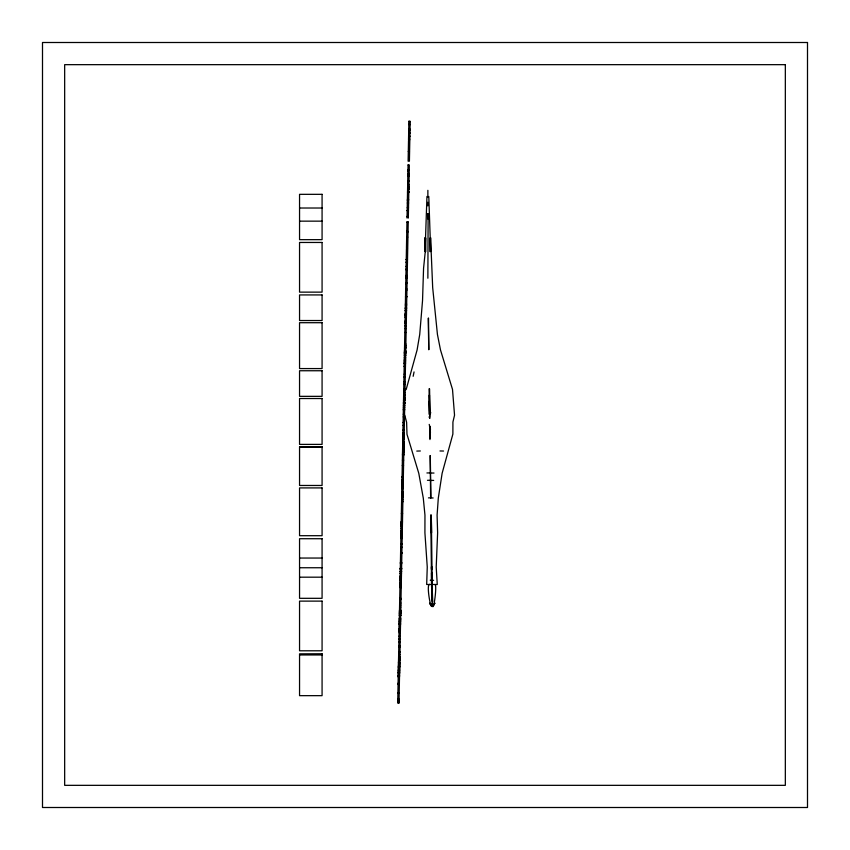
<?xml version="1.0" encoding="UTF-8"?>
<svg xmlns="http://www.w3.org/2000/svg" width="850" height="850" viewBox="0 0 850 850"><rect width="100%" height="100%" fill="white"/><g stroke="black" fill="none" stroke-linecap="round" stroke-linejoin="round"><path stroke-width="1.27" d="M425.064 251.451L426.955 196.456M429.505 395.207L429.558 411.294M430.419 251.558L430.589 237.681L432.682 287.651L437.431 334.422L440.491 349.945L452.508 389.417L454.538 415.204L452.922 422.036L452.88 434.084L442.127 473.28L438.303 498.132L437.091 515.153L437.623 532.865L436.209 567.088L437.261 584.534L433.256 584.46M432.087 604.764L432.034 602.979C432.14 617.387 425.276 582.239 429.973 584.396M424.979 251.345L425.159 237.681L425.319 251.122L423.566 268.239L422.535 300.571L419.73 334.422L417.095 349.977L406.141 389.608M431.917 598.347L431.768 593.077L431.662 601.386M405.354 305.033L404.037 374L405.312 374.021L406.64 305.065M405.896 277.142L406.045 269.609L407.32 269.631L407.171 277.164M406.247 259.006L406.449 248.434M406.661 237.299L406.459 247.839L407.734 247.86L407.936 237.331M406.789 230.807L406.959 221.893L408.234 221.935L408.064 230.828M407.033 218.057L407.171 210.524L408.457 210.556L408.308 218.078M407.936 170.839L407.734 181.379L409.02 181.401L409.222 170.861L407.936 170.946M408.319 151.002L408.521 140.441M399.001 702.939L405.312 374.319L404.026 374.287L397.715 702.918L399.001 702.886M407.522 259.027L407.724 248.455M409.594 151.034L409.806 140.462M429.994 251.653L429.919 238.106M427.869 278.226L428.134 213.679M413.164 376.306L414.056 371.928M430.674 481.004L430.822 480.399L433.67 480.409M431.311 515.026L432.395 598.889M429.643 414.928L430.748 412.771L429.856 411.049M429.059 417.233L430.036 415.406M432.129 606.518L432.034 602.979M416.787 451.084L420.346 450.978M426.923 472.961L430.196 472.897M427.454 480.324L430.302 480.271L430.44 480.877M428.453 497.877L430.536 497.834M430.228 580.21L431.502 580.178M299.551 208.016L322.076 208.016M299.551 221.149L322.076 221.149M299.551 447.344L322.076 447.344M299.551 558.046L322.076 558.046M299.551 567.747L322.076 567.747M299.551 577.182L322.076 577.182M299.551 654.957L322.076 654.957M430.727 473.025L433.999 473.046M431.056 497.962L433.139 497.973M432.331 580.306L433.606 580.316M430.206 584.588L426.679 584.471L427.252 567.014L424.915 532.822L424.957 515.111L423.289 498.1L418.784 473.312L406.98 434.276L406.608 422.227L404.802 415.416M439.981 450.967L443.541 451.031M408.882 121.444L410.168 121.476M408.882 121.646L410.157 121.677M408.829 124.344L410.114 124.376M410.104 124.493L408.829 124.514L410.104 124.621M408.744 129.03L410.019 129.051M408.712 130.709L409.987 130.73M408.659 132.982L409.944 133.014M408.659 133.11L409.944 133.142M408.606 135.904L409.891 135.926M408.595 136.553L409.881 136.574M408.595 136.627L409.87 136.648M408.542 139.156L409.828 139.177M407.957 169.851L409.233 169.873M407.883 173.432L409.169 173.464M407.873 174.229L409.147 174.25M407.862 174.569L409.147 174.579M407.83 176.237L409.116 176.216M407.83 176.396L409.116 176.322M407.745 180.806L409.031 180.837M407.681 184.365L408.956 184.386M407.649 185.959L408.924 185.98M407.639 186.246L408.924 186.267M407.628 186.617L408.914 186.639M407.618 187.701L408.892 187.733M407.607 188.179L408.882 188.201M407.596 188.774L408.871 188.796M407.586 189.083L408.871 189.029M407.575 189.433L408.861 189.454M407.533 191.707L408.818 191.728M407.533 191.845L408.818 191.866M407.522 192.164L408.808 192.185M407.522 192.366L408.808 192.387M407.384 199.431L408.669 199.463M407.32 203.023L408.595 203.044M407.224 207.729L408.51 207.761M407.171 210.758L408.446 210.789M407.065 216.336L408.34 216.367M407.054 216.888L408.329 216.909M406.948 222.148L408.234 222.169M406.948 222.392L408.223 222.413M406.767 231.912L408.043 231.933M406.236 259.643L407.511 259.664M406.183 261.97L407.469 262.002M406.172 262.427L407.458 262.448M406.109 266.22L407.384 266.241M406.098 266.624L407.373 266.645M406.056 268.983L407.331 269.004M406.034 269.843L407.32 269.864M405.928 275.421L407.214 275.442M405.918 275.974L407.203 275.995M405.875 278.226L407.15 278.258M405.79 282.636L407.076 282.657M405.673 288.915L406.948 288.936M405.641 290.158L406.927 290.179M405.524 296.469L406.81 296.491M405.524 296.671L406.799 296.692M405.514 297.022L406.799 297.054M405.376 304.045L406.661 304.077M405.354 305.15L406.64 305.171M405.312 307.636L406.587 307.658M405.291 308.422L406.576 308.454M405.291 308.763L406.566 308.784M405.259 310.431L406.534 310.409M405.248 310.59L406.534 310.516M405.184 313.937L406.47 313.969M405.184 314.075L406.47 314.096M405.184 314.277L406.459 314.298M405.174 314.627L406.459 314.659M405.174 314.744L406.449 314.776M405.163 315.01L406.449 315.031M405.152 315.573L406.438 315.594M405.131 316.976L406.406 316.997M406.406 317.114L405.131 317.146L406.406 317.241M405.046 321.151L406.332 321.257M405.046 321.289L406.332 321.406M405.036 321.651L406.321 321.672M405.025 322.182L406.311 322.214M405.014 322.83L406.3 322.851M405.004 323.329L406.289 323.351M404.961 325.614L406.247 325.635M404.961 325.741L406.247 325.763M404.908 328.536L406.194 328.557M404.834 332.467L406.109 332.499M404.611 344.069L405.896 344.016M404.589 345.174L405.864 345.228M404.568 345.993L405.854 345.993M404.568 346.152L405.854 346.173M404.547 347.512L405.822 347.544M404.536 347.661L405.822 347.682M404.526 348.383L405.811 348.415M404.483 350.721L405.758 350.752M404.473 350.965L405.758 350.986M404.462 351.549L405.748 351.571M404.462 351.985L405.737 352.006M404.451 352.112L405.737 352.134M404.451 352.314L405.737 352.346M404.441 352.676L405.726 352.697L404.441 352.793M404.441 353.079L405.716 353.101M404.43 353.632L405.705 353.653M404.419 353.802L405.705 353.823M404.398 355.013L405.684 355.045M404.398 355.13L405.673 355.204M404.398 355.257L405.673 355.289M404.356 357.563L405.631 357.595M404.345 358.073L405.62 358.105M404.313 359.688L405.588 359.72M404.303 360.23L405.578 360.251M404.292 360.868L405.567 360.889M404.281 361.367L405.556 361.399M404.26 362.472L405.535 362.504M404.249 363.014L405.524 363.035M404.239 363.651L405.514 363.598M404.228 363.779L405.514 363.8M404.186 366.063L405.471 366.084M404.175 366.573L405.461 366.594M403.973 376.986L405.259 377.017M403.888 381.703L405.163 381.735M403.835 384.338L405.121 384.359M403.835 384.466L405.121 384.487M403.739 389.247L405.025 389.268M403.739 389.64L405.014 389.661M403.729 390.065L405.004 390.033M403.729 390.15L405.004 390.171M403.686 392.062L404.972 392.084M403.676 392.658L404.961 392.679M403.676 392.944L404.951 392.976M403.644 394.559L404.919 394.591M403.633 395.144L404.908 395.165M403.612 395.834L404.897 395.856M403.591 397.237L404.866 397.258M403.58 397.524L404.866 397.556M403.58 397.896L404.855 397.917M403.569 398.161L404.855 398.193M403.559 398.608L404.844 398.639M403.559 398.99L404.834 399.011M403.548 399.457L404.823 399.479M403.538 400.053L404.812 400.084M403.527 400.361L404.812 400.318M403.527 400.711L404.802 400.743M403.495 402.411L404.77 402.433M403.484 402.804L404.759 402.836M403.474 402.985L404.759 403.017M403.474 403.155L404.759 403.176M403.474 403.389L404.749 403.41M403.442 405.174L404.717 405.195M403.431 405.365L404.717 405.386M403.399 407.033L404.685 407.054M403.399 407.256L404.674 407.277M403.368 408.967L404.642 409.073M403.357 409.519L404.632 409.572M403.346 410.029L404.621 410.061M403.261 414.205L404.547 414.237M403.208 416.904L404.494 416.936M403.102 422.354L404.388 422.376M403.102 422.641L404.388 422.663M403.049 425.34L404.334 425.361M402.964 430.058L404.239 430.079M402.911 432.682L404.186 432.703M402.9 432.873L404.186 432.905M402.9 433.075L404.186 433.096M402.9 433.383L404.175 433.404M402.889 433.606L404.175 433.627M402.879 434.169L404.164 434.201M402.879 434.339L404.154 434.361M402.868 434.977L404.143 435.083M402.847 435.784L404.132 435.689M402.836 436.656L404.111 436.688M402.815 437.453L404.101 437.474M402.815 437.58L404.101 437.612M402.815 437.782L404.09 437.814M402.804 438.271L404.079 438.303M402.794 438.579L404.079 438.611M402.794 438.919L404.069 438.94M402.783 439.227L404.058 439.333M402.783 439.429L404.058 439.439M402.772 439.62L404.058 439.546M402.73 441.83L404.016 441.851M402.719 442.521L404.005 442.542M402.709 443.158L403.984 443.19M402.698 443.668L403.984 443.7M402.698 443.828L403.973 443.859M402.688 444.029L403.973 444.061M402.688 444.359L403.962 444.391M402.656 445.761L403.941 445.783M402.656 446.08L403.931 446.101M402.645 446.282L403.931 446.314M402.634 446.717L403.92 446.739M402.624 447.355L403.909 447.376M402.613 448.078L403.899 448.099M402.603 448.609L403.888 448.672M403.877 448.8L402.603 448.885L403.877 449.044M402.592 449.236L403.867 449.257M402.592 449.395L403.867 449.427M402.581 449.608L403.867 449.629M402.581 449.979L403.856 450.001M402.571 450.415L403.846 450.436M402.56 450.691L403.846 450.723M402.549 451.169L403.835 451.191M402.539 451.764L403.824 451.786M402.539 452.009L403.814 452.094M402.528 452.338L403.814 452.444M402.507 453.358L403.793 453.379M402.496 453.953L403.782 453.974M402.486 454.591L403.771 454.718M402.486 454.814L403.761 454.835M402.475 455.09L403.761 455.122M402.379 460.147L403.665 460.169M402.273 465.587L403.559 465.619M402.061 476.584L403.346 476.606M402.05 477.371L403.336 477.392M402.05 477.466L403.325 477.519M402.039 477.711L403.325 477.615M401.997 480.059L403.283 479.963M401.997 480.186L403.283 480.133M401.965 481.929L403.24 481.95M401.954 482.46L403.229 482.481M401.944 483.023L403.219 483.076M401.933 483.597L403.208 483.618M401.912 484.617L403.197 484.638M401.901 485.148L403.187 485.169M401.891 485.509L403.176 485.531M401.891 485.711L403.176 485.637M401.891 485.839L403.166 485.86M401.88 486.072L403.166 486.094M401.88 486.189L403.166 486.211M401.88 486.306L403.155 486.328M401.869 486.636L403.155 486.668M401.848 488.166L403.123 488.197M403.123 488.336L401.837 488.378L403.123 488.495M401.837 488.654L403.112 488.644M401.784 491.481L403.059 491.502M401.763 492.416L403.038 492.437M401.752 492.883L403.038 492.841M401.752 493.085L403.027 493.117M401.742 493.446L403.027 493.478M401.742 493.627L403.017 493.648M401.731 493.967L403.017 493.988M401.731 494.264L403.006 494.286M401.721 494.764L402.996 494.785M402.996 495.114L401.71 495.104L402.985 495.199M401.71 495.369L402.985 495.401M401.678 496.772L402.964 496.751M401.678 496.921L402.953 497.08M401.668 497.176L402.953 497.197M401.636 498.971L402.921 498.993M401.614 499.97L402.9 499.991M401.593 501.341L402.868 501.362M401.582 501.904L402.858 501.936M401.359 513.602L402.634 513.623M401.2 521.666L402.475 521.815M401.2 521.911L402.475 521.932M401.189 522.495L402.464 522.516M401.168 523.186L402.454 523.196M401.168 523.43L402.443 523.451M401.168 523.536L402.443 523.558M401.158 523.664L402.443 523.642M401.158 524.067L402.433 524.089M401.147 524.153L402.433 524.184M401.136 524.918L402.422 524.971M401.126 525.289L402.411 525.332M401.126 525.651L402.401 525.704M401.126 525.736L402.401 525.842M401.115 526.161L402.39 526.182M402.379 526.936L401.094 526.957L402.379 527.064M401.072 528.434L402.348 528.594M401.041 530.23L402.316 530.262M401.019 530.814L402.305 530.836M401.009 531.356L402.294 531.335M401.009 531.526L402.294 531.558M400.998 532.089L402.284 532.026M400.966 533.609L402.252 533.63M400.956 534.608L402.231 534.629M400.934 535.298L402.22 535.319M400.924 535.957L402.209 535.967M400.924 536.191L402.199 536.212M400.913 536.435L402.199 536.456M400.913 536.626L402.199 536.658M400.881 538.252L402.167 538.241M400.881 538.486L402.156 538.517M400.775 543.788L402.061 543.819M400.764 544.117L402.05 544.085M400.764 544.319L402.05 544.34M400.711 547.049L401.997 547.081M400.701 547.559L401.986 547.591M400.605 552.5L401.891 552.521M400.594 552.957L401.88 552.989M400.594 553.191L401.88 553.212M400.414 562.53L401.699 562.551M400.414 562.721L401.689 562.742M400.403 563.189L401.689 563.21M400.392 563.699L401.678 563.72M400.308 568.193L401.593 568.119M400.308 568.331L401.582 568.352M401.582 568.554L400.297 568.533L401.582 568.65M400.297 568.884L401.572 568.916L400.286 569.096M400.286 569.319L401.561 569.341M400.244 571.232L401.529 571.253M400.244 571.402L401.529 571.37M400.244 571.476L401.529 571.497M400.244 571.646L401.519 571.678M400.233 572.093L401.508 572.124M400.201 573.463L401.487 573.484M400.201 573.686L401.487 573.718M400.159 575.896L401.434 576.045M400.148 576.289L401.434 576.321M400.148 576.438L401.434 576.491M400.138 577.118L401.413 577.278M400.127 577.458L401.413 577.479M400.127 577.756L401.402 577.777M400.116 577.926L401.402 577.83M400.106 578.659L401.391 578.68M400.106 578.85L401.381 578.871M400.095 579.349L401.37 579.371M400.095 579.477L401.37 579.498M400.084 579.679L401.37 579.711M400.084 580.04L401.359 580.061M400.074 580.157L401.359 580.284M400.074 580.316L401.349 580.423M400.063 580.667L401.349 580.688M400.042 582.154L401.317 582.176M400.031 582.378L401.317 582.409M400.031 582.548L401.317 582.526M400.031 582.686L401.306 582.654M400.021 583.026L401.306 583.047M400.021 583.217L401.296 583.174M400.01 583.376L401.296 583.398M400.01 583.653L401.296 583.674M400.01 583.886L401.285 583.907M399.989 584.832L401.264 584.853M399.978 585.363L401.253 585.384M399.967 585.703L401.253 585.735M399.967 585.969L401.243 586.001M399.957 586.213L401.243 586.181M399.946 587.053L401.221 587.084M399.936 587.594L401.211 587.616M399.734 598.273L401.009 598.304M399.712 598.921L400.998 598.942M399.712 599.409L400.987 599.431M399.638 603.032L400.924 603.054M399.596 605.094L400.881 605.115M399.564 607.102L400.839 607.123M399.5 610.066L400.786 610.088M399.489 610.513L400.775 610.534M399.489 610.714L400.775 610.746M399.479 611.065L400.764 611.012M399.479 611.192L400.764 611.214M399.479 611.416L400.754 611.437M399.468 611.596L400.754 611.617M399.468 612.085L400.743 612.117M399.457 612.244L400.743 612.276M399.457 612.361L400.743 612.383M399.457 612.553L400.733 612.574M399.447 613.116L400.722 613.137M399.436 613.349L400.722 613.371M399.436 613.498L400.722 613.445M399.436 613.689L400.711 613.711M399.426 614.327L400.701 614.348M399.415 614.837L400.69 614.858M399.404 615.028L400.69 615.049M400.679 615.326L399.404 615.304L400.679 615.442M399.394 615.506L400.679 615.538M399.351 618.088L400.626 618.12M399.341 618.63L400.616 618.651M399.33 618.853L400.616 618.874M400.605 619.214L399.33 619.193L400.605 619.257M399.319 619.767L400.594 619.947M399.309 620.171L400.594 620.192M399.298 620.489L400.584 620.521M399.288 621.169L400.573 621.212M399.288 621.424L400.562 621.446M399.277 621.679L400.562 621.69M399.266 622.466L400.541 622.497M399.256 622.795L400.541 622.838M399.245 623.39L400.531 623.433M399.245 623.645L400.52 623.666M400.52 623.911L399.234 623.889L400.52 624.028M399.234 624.219L400.509 624.24M400.509 624.452L399.224 624.474L400.499 624.654M399.213 625.218L400.488 625.239M399.181 626.822L400.467 626.843M399.149 628.235L400.435 628.256M399.139 629.053L400.424 629.074L399.139 629.138M399.128 629.616L400.403 629.638M399.128 629.808L400.403 629.839M399.118 629.967L400.403 629.988M399.118 630.073L400.403 630.105M399.118 630.371L400.392 630.392M399.107 630.647L400.392 630.679M399.107 630.87L400.382 630.912M399.096 631.221L400.382 631.253M399.064 632.751L400.35 632.772M399.001 636.119L400.286 636.14M398.947 639.03L400.233 638.924M398.894 641.824L400.169 641.846M398.82 645.756L400.095 645.787M398.809 646.404L400.084 646.425M398.799 646.914L400.074 646.935M398.703 651.844L399.978 651.876M398.692 652.141L399.978 652.162M398.65 654.245L399.936 654.277M398.65 654.415L399.936 654.447L398.65 654.489M398.639 654.84L399.925 654.861M398.608 656.434L399.893 656.455M398.608 656.721L399.893 656.742M398.597 657.093L399.882 657.114M398.597 657.358L399.872 657.39M398.586 657.773L399.872 657.794M398.586 657.9L399.861 657.921M398.576 658.176L399.861 658.208M398.576 658.357L399.861 658.378M398.576 658.537L399.851 658.676M399.851 658.846L398.565 658.824L399.84 659.048M398.554 659.249L399.84 659.377M398.554 659.462L399.84 659.504M399.829 659.929L398.544 659.908L399.819 660.121M398.533 660.599L399.819 660.514M398.512 661.863L399.787 661.895L398.501 661.948M398.501 662.182L399.787 662.203M398.501 662.299L399.776 662.32M398.491 662.649L399.776 662.671M398.491 662.883L399.766 662.915M398.491 663.011L399.766 663.032M398.48 663.404L399.766 663.351M398.469 664.105L399.744 664.137M399.734 664.742L398.448 664.711L399.734 664.806M398.438 665.582L399.712 665.603M398.438 665.805L399.712 665.943M398.427 666.177L399.702 666.198M398.416 666.453L399.702 666.474M398.416 666.528L399.702 666.549M398.416 666.719L399.691 666.751M398.395 667.537L399.681 667.558M398.395 667.643L399.681 667.739L398.395 667.824M398.384 668.185L399.67 668.206M398.374 669.056L399.649 669.077M398.363 669.237L399.649 669.184M398.353 669.747L399.638 669.768M398.342 670.384L399.627 670.406M398.342 670.607L399.617 670.629M398.331 670.884L399.617 670.916M398.331 671.213L399.606 671.245M398.321 671.893L399.596 671.914M398.31 672.159L399.596 672.084M398.31 672.297L399.585 672.254M398.299 672.584L399.585 672.701L398.299 672.722M398.299 672.881L399.574 672.903M398.289 673.168L399.574 673.2M398.289 673.296L399.574 673.317M398.257 674.932L399.543 674.953M398.257 675.049L399.532 675.112M398.246 675.293L399.532 675.197M398.236 675.867L399.521 675.803M398.236 676.09L399.521 676.111M398.225 676.568L399.511 676.536M398.225 676.749L399.5 676.759L398.214 676.908M398.098 683.145L399.383 683.177M398.087 683.719L399.373 683.74M398.076 684.526L399.362 684.409M397.917 692.633L399.203 692.654M397.906 693.101L399.192 693.122M397.789 699.093L399.075 699.114M397.779 699.901L399.054 699.922M397.768 700.304L399.054 700.326M397.757 701.016L399.033 701.048M397.747 701.569L399.022 701.59M397.736 702.111L399.011 702.132M397.726 702.663L399.001 702.684M434.934 584.588C437.527 584.184 432.916 617.249 432.395 603.107L432.395 606.528M425.829 238.106L425.754 251.653M429.76 428.358L430.504 429.282M430.504 429.069L429.76 428.028L430.472 432.438M429.452 426.02L430.058 427.444L429.207 424.394M430.748 514.898L431.619 587.116M429.601 428.825L430.174 432.236M427.869 219.024L427.614 213.679M432.395 593.204L432.724 601.503M429.303 395.08L429.664 412.377M431.598 532.737L431.332 518.978M431.619 587.701L431.832 595.202M431.832 595.68L431.917 598.761L431.768 593.077M431.545 584.789L431.768 592.641M432.395 584.418L432.161 573.028M428.783 349.679L428.219 318.261M430.822 518.851L430.939 532.61M431.364 566.865L431.407 569.277M431.471 572.9L431.545 584.301M428.793 196.456L430.684 251.451M429.579 388.896L430.004 414.651M429.632 416.149L429.675 418.402M429.803 426.53L429.994 438.515M430.27 455.653L430.929 497.165M425.159 237.894L425.319 251.558M429.696 416.022L429.728 418.274M429.813 426.402L429.962 439.567M430.153 455.526L430.631 498.281M429.091 388.769L429.356 414.524L429.218 401.211M428.517 318.134L428.804 349.552M432.108 566.992L432.129 569.404M428.017 202.353L428.017 205.711M427.869 190.336L427.869 197.115M427.72 202.353L427.72 205.711M405.524 296.331L405.365 304.576L406.651 304.608L406.81 296.363L405.524 296.331M405.769 283.804L405.535 295.662L406.821 295.683L407.044 283.836L405.769 283.804M405.886 277.716L405.779 283.167L407.065 283.188L407.161 277.748L405.886 277.716M406.236 259.42L406.045 269.174L407.331 269.206L407.511 259.441L406.236 259.42M406.778 231.402L406.672 236.842L407.947 236.874L408.053 231.423L406.778 231.402M407.373 200.324L407.182 210.364L408.457 210.386L408.648 200.345L407.373 200.324M407.724 181.666L407.373 200.026L408.659 200.058L409.009 181.688L407.724 181.666M408.053 164.942L407.947 170.383L409.222 170.404L409.328 164.964L408.053 164.942M408.308 151.438L408.117 161.171L409.402 161.202L409.594 151.459L408.308 151.438M408.712 130.199L408.531 139.846L409.817 139.867L409.998 130.231L408.712 130.199M408.882 121.316L408.733 129.561L410.008 129.582L410.168 121.338L408.882 121.316M434.817 603.202L433.723 605.03L434.849 603.213M807.5 42.5L42.5 42.5L42.5 807.5L807.5 807.5L807.5 42.5M785.336 64.664L64.664 64.664L64.664 785.336L785.336 785.336L785.336 64.664M322.076 194.331L299.551 194.331L299.551 239.657L322.076 239.657L322.076 194.331M322.076 242.462L299.551 242.462L299.551 292.134L322.076 292.134L322.076 242.462M322.076 294.929L299.551 294.929L299.551 320.524L322.076 320.524L322.076 294.929M322.076 322.703L299.551 322.703L299.551 368.571L322.076 368.571L322.076 322.703M322.076 370.749L299.551 370.749L299.551 396.344L322.076 396.344L322.076 370.749M322.076 398.522L299.551 398.522L299.551 444.391L322.076 444.391L322.076 398.522M322.076 446.717L299.551 446.717L299.551 485.467L322.076 485.467L322.076 446.717M322.076 487.911L299.551 487.911L299.551 535.702L322.076 535.702L322.076 487.911M322.076 538.719L299.551 538.719L299.551 598.315L322.076 598.315L322.076 538.719M322.076 601.12L299.551 601.12L299.551 650.792L322.076 650.792L322.076 601.12M322.076 653.778L299.551 653.852L299.551 695.661L322.076 695.661L322.076 653.778M404.897 395.632L403.623 395.611L404.897 395.675M403.962 444.624L402.677 444.603L403.962 444.678M430.748 604.924L429.59 603.128L430.716 604.903"/></g></svg>
